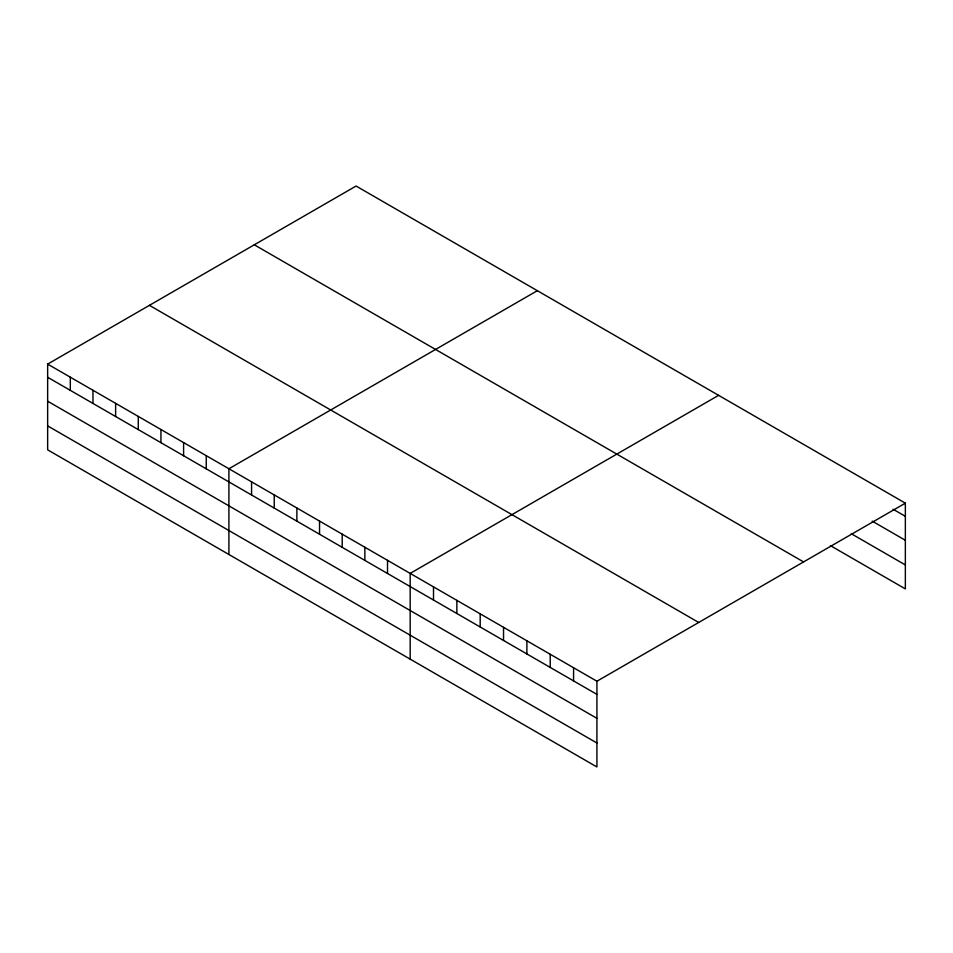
<?xml version="1.0" encoding="UTF-8"?>
<svg xmlns="http://www.w3.org/2000/svg" width="953" height="953" viewBox="0 0 953 953"><rect width="100%" height="100%" fill="white"/><g stroke="black" fill="none" stroke-linecap="round" stroke-linejoin="round"><path stroke-width="1.43" d="M47.65 364.106L596.923 681.228L596.923 766.962L47.65 449.84L47.65 364.106L356.077 186.038L905.35 503.16L905.35 588.894L830.408 545.616M537.337 290.689L228.911 468.757L228.911 554.491M718.598 395.34L410.171 573.408L410.171 659.142M596.923 681.228L905.35 503.16M893.068 509.224L905.35 516.312M872.174 521.112L905.35 540.268M851.291 533.728L905.35 564.938M254.296 244.802L803.57 561.925M149.43 305.341L698.704 622.464M47.65 377.269L596.923 694.38M47.65 401.213L596.923 718.336M47.65 425.896L596.923 743.006M573.575 667.755L573.575 680.907M550.226 654.27L550.226 667.434M526.89 640.797L526.89 653.949M503.541 627.312L503.541 640.476M480.193 613.839L480.193 626.991M456.856 600.366L456.856 613.518M433.508 586.881L433.508 600.045M387.514 560.328L387.514 573.48M364.856 547.248L364.856 560.4M342.198 534.168L342.198 547.32M319.541 521.088L319.541 534.24M296.883 507.997L296.883 521.16M274.226 494.917L274.226 508.08M251.568 481.837L251.568 495M206.253 455.677L206.253 468.84M183.595 442.597L183.595 455.748M160.938 429.517L160.938 442.668M138.28 416.437L138.28 429.589M115.623 403.357L115.623 416.509M92.965 390.277L92.965 403.429M70.308 377.185L70.308 390.349"/></g></svg>
